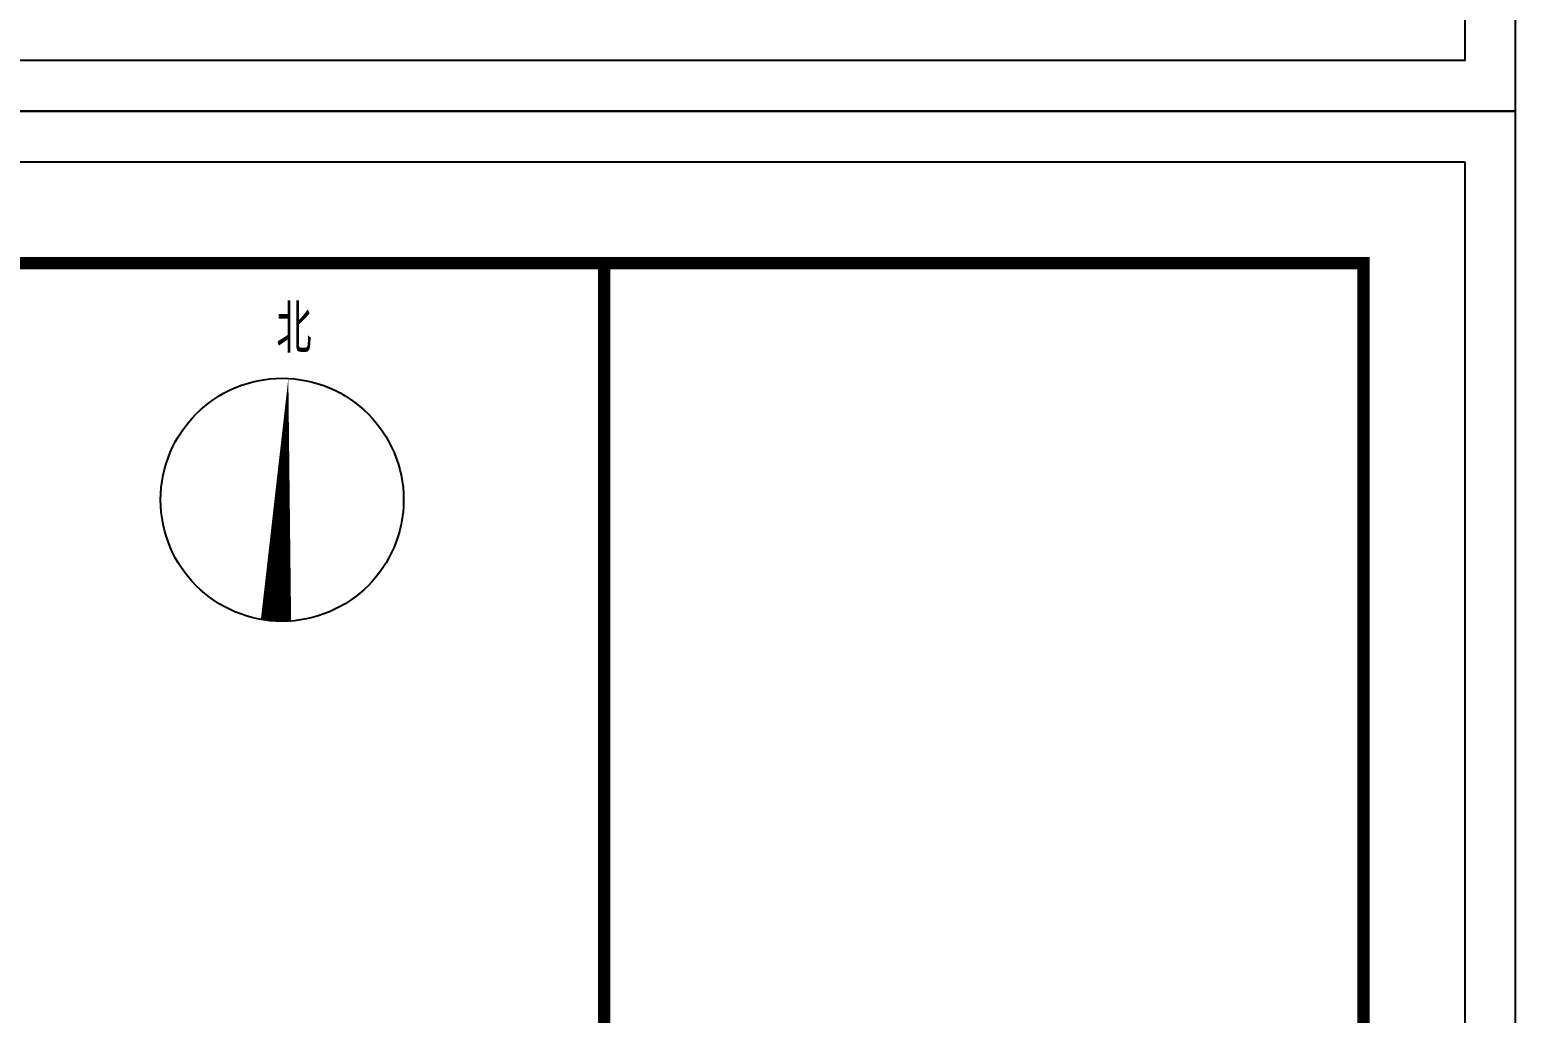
# Model space of a CAD drawing. Extents: x 19098 to 79498, y 3162 to 205862.
# Drawn here: x 64825 to 79498, y 123254 to 132967 of the extents above; entities that cross this region are included whole.
import ezdxf

# ---------------------------------------------------------------- set-up
doc = ezdxf.new("R2010")
doc.units = 0
doc.header["$LTSCALE"] = 1000
doc.header["$MEASUREMENT"] = 0
for name, color, linetype in [('C-SHET-TTLB', 11, 'Continuous'), ('DIM_SYMB', 3, 'Continuous'), ('PUB_TEXT', 7, 'Continuous')]:
    doc.layers.add(name, color=color, linetype=linetype)
doc.styles.add('_TCH_DIM', font='SIMPLEX', dxfattribs={"bigfont": 'GBCBIG'})

# ---------------------------------------------------------------- blocks, each defined once
blk = doc.blocks.new('tukuang')
at = {"layer": 'C-SHET-TTLB'}
for points in [[(75902, 21920), (75902, -21080), (15502, -21080), (15502, 21920)], [(75402, 21420), (75402, -20580), (16002, -20580), (16002, 21420)]]:
    blk.add_lwpolyline(points, close=True, dxfattribs=at)
at = {"layer": 'C-SHET-TTLB', "const_width": 120}
blk.add_lwpolyline([(17842, 20420), (74402, 20420), (74402, -19580), (17842, -19580)], close=True, dxfattribs=at)
at = {"layer": 'C-SHET-TTLB'}
blk.add_lwpolyline([(66902, 20420, 120, 120, 0), (66902, -19580, 90, 90, 0)], format="xyseb", dxfattribs=at)

msp = doc.modelspace()

# ---------------------------------------------------------------- linework, layer by layer
at = {"layer": 'DIM_SYMB'}
msp.add_lwpolyline([(67256.7, 127126.3, 300, 0, 0), (67379, 129523.2, 0, 0, 0)], format="xyseb", dxfattribs=at)
msp.add_circle((67317.8, 128324.8), 1200, dxfattribs=at)

# ---------------------------------------------------------------- block references
at = {"layer": 'C-SHET-TTLB'}
for p in [(3595.7, 153241.6), (3595.7, 110241.6)]:
    msp.add_blockref('tukuang', p, dxfattribs=at)

# ---------------------------------------------------------------- texts
at = {"layer": 'PUB_TEXT', "style": '_TCH_DIM'}
msp.add_text('北', height=482.3, dxfattribs=at).set_placement((67260.8, 129772.6))

doc.saveas('drawing.dxf')
